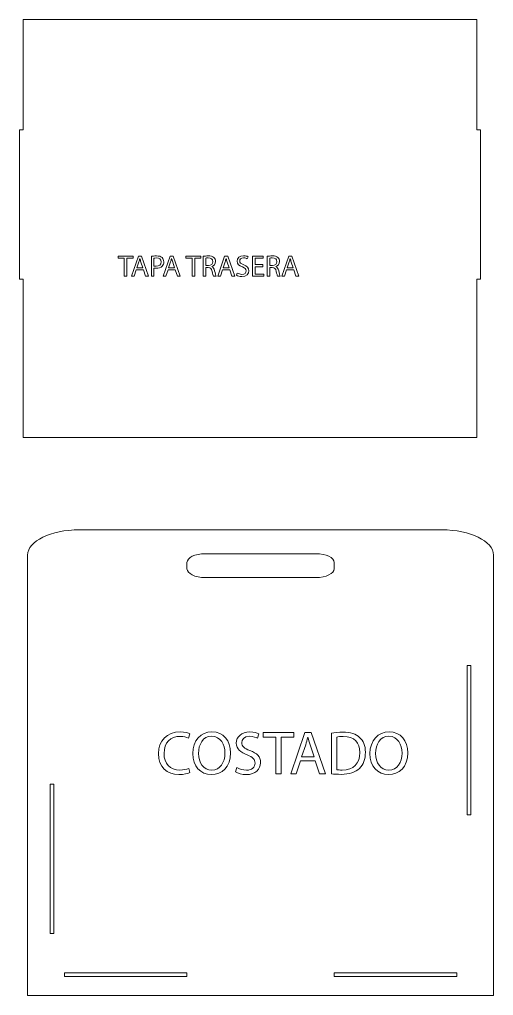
# Model space of a CAD drawing. Header units: millimetres. Extents: x -1475 to -493, y -638 to 1108.
# Drawn here: x -1425 to -1038, y 274 to 1070 of the extents above; entities that cross this region are included whole.
import ezdxf

# ---------------------------------------------------------------- set-up
doc = ezdxf.new("R2010")
doc.units = ezdxf.units.MM
doc.header["$MEASUREMENT"] = 0
doc.layers.add('Capa 1', color=7, linetype='Continuous')

msp = doc.modelspace()

# ---------------------------------------------------------------- linework, layer by layer
at = {"layer": 'Capa 1', "color": 250, "lineweight": 20}
for points, knots in [([(-1051.7628, 1069.8544), (-1051.7628, 1069.8544), (-1051.7628, 979.7595), (-1051.7628, 979.7595), (-1051.7628, 979.7595), (-1048.7583, 979.7349), (-1048.7583, 979.7349), (-1048.7583, 979.7349), (-1048.7606, 858.0196), (-1048.7606, 858.0196), (-1048.7606, 858.0196), (-1051.7628, 858.0094), (-1051.7628, 858.0094), (-1051.7628, 858.0094), (-1051.7628, 728.9544), (-1051.7628, 728.9544), (-1051.7628, 728.9544), (-1421.8755, 728.9544), (-1421.8755, 728.9544), (-1421.8755, 728.9544), (-1421.8755, 858.0093), (-1421.8755, 858.0093), (-1421.8755, 858.0093), (-1424.8787, 858.0195), (-1424.8787, 858.0195), (-1424.8787, 858.0195), (-1424.8785, 979.7587), (-1424.8785, 979.7587), (-1424.8785, 979.7587), (-1421.8755, 979.7595), (-1421.8755, 979.7595), (-1421.8755, 979.7595), (-1421.8755, 1069.8544), (-1421.8755, 1069.8544), (-1421.8755, 1069.8544), (-1051.7628, 1069.8544), (-1051.7628, 1069.8544)], [0, 0, 0, 0, 0.08333333, 0.08333333, 0.08333333, 0.16666667, 0.16666667, 0.16666667, 0.25, 0.25, 0.25, 0.33333333, 0.33333333, 0.33333333, 0.41666667, 0.41666667, 0.41666667, 0.5, 0.5, 0.5, 0.58333333, 0.58333333, 0.58333333, 0.66666667, 0.66666667, 0.66666667, 0.75, 0.75, 0.75, 0.83333333, 0.83333333, 0.83333333, 0.91666667, 0.91666667, 0.91666667, 1, 1, 1, 1]), ([(-1339.4644, 875.0866), (-1339.4644, 875.0866), (-1344.4705, 875.0866), (-1344.4705, 875.0866), (-1344.4705, 875.0866), (-1344.4705, 876.8938), (-1344.4705, 876.8938), (-1344.4705, 876.8938), (-1332.2852, 876.8938), (-1332.2852, 876.8938), (-1332.2852, 876.8938), (-1332.2852, 875.0866), (-1332.2852, 875.0866), (-1332.2852, 875.0866), (-1337.3154, 875.0866), (-1337.3154, 875.0866), (-1337.3154, 875.0866), (-1337.3154, 860.4351), (-1337.3154, 860.4351), (-1337.3154, 860.4351), (-1339.4644, 860.4351), (-1339.4644, 860.4351), (-1339.4644, 860.4351), (-1339.4644, 875.0866), (-1339.4644, 875.0866)], [0, 0, 0, 0, 0.125, 0.125, 0.125, 0.25, 0.25, 0.25, 0.375, 0.375, 0.375, 0.5, 0.5, 0.5, 0.625, 0.625, 0.625, 0.75, 0.75, 0.75, 0.875, 0.875, 0.875, 1, 1, 1, 1]), ([(-1339.4644, 875.0866), (-1339.4644, 875.0866), (-1344.4705, 875.0866), (-1344.4705, 875.0866), (-1344.4705, 875.0866), (-1344.4705, 876.8938), (-1344.4705, 876.8938), (-1344.4705, 876.8938), (-1332.2852, 876.8938), (-1332.2852, 876.8938), (-1332.2852, 876.8938), (-1332.2852, 875.0866), (-1332.2852, 875.0866), (-1332.2852, 875.0866), (-1337.3154, 875.0866), (-1337.3154, 875.0866), (-1337.3154, 875.0866), (-1337.3154, 860.4351), (-1337.3154, 860.4351), (-1337.3154, 860.4351), (-1339.4644, 860.4351), (-1339.4644, 860.4351), (-1339.4644, 860.4351), (-1339.4644, 875.0866), (-1339.4644, 875.0866)], [0, 0, 0, 0, 0.125, 0.125, 0.125, 0.25, 0.25, 0.25, 0.375, 0.375, 0.375, 0.5, 0.5, 0.5, 0.625, 0.625, 0.625, 0.75, 0.75, 0.75, 0.875, 0.875, 0.875, 1, 1, 1, 1]), ([(-1329.6241, 865.6119), (-1329.6241, 865.6119), (-1331.3334, 860.435), (-1331.3334, 860.435), (-1331.3334, 860.435), (-1333.5311, 860.435), (-1333.5311, 860.435), (-1333.5311, 860.435), (-1327.939, 876.8937), (-1327.939, 876.8937), (-1327.939, 876.8937), (-1325.3752, 876.8937), (-1325.3752, 876.8937), (-1325.3752, 876.8937), (-1319.7587, 860.435), (-1319.7587, 860.435), (-1319.7587, 860.435), (-1322.0297, 860.435), (-1322.0297, 860.435), (-1322.0297, 860.435), (-1323.7878, 865.6119), (-1323.7878, 865.6119), (-1323.7878, 865.6119), (-1329.6241, 865.6119), (-1329.6241, 865.6119)], [0, 0, 0, 0, 0.125, 0.125, 0.125, 0.25, 0.25, 0.25, 0.375, 0.375, 0.375, 0.5, 0.5, 0.5, 0.625, 0.625, 0.625, 0.75, 0.75, 0.75, 0.875, 0.875, 0.875, 1, 1, 1, 1]), ([(-1329.6241, 865.6119), (-1329.6241, 865.6119), (-1331.3334, 860.435), (-1331.3334, 860.435), (-1331.3334, 860.435), (-1333.5311, 860.435), (-1333.5311, 860.435), (-1333.5311, 860.435), (-1327.939, 876.8937), (-1327.939, 876.8937), (-1327.939, 876.8937), (-1325.3752, 876.8937), (-1325.3752, 876.8937), (-1325.3752, 876.8937), (-1319.7587, 860.435), (-1319.7587, 860.435), (-1319.7587, 860.435), (-1322.0297, 860.435), (-1322.0297, 860.435), (-1322.0297, 860.435), (-1323.7878, 865.6119), (-1323.7878, 865.6119), (-1323.7878, 865.6119), (-1329.6241, 865.6119), (-1329.6241, 865.6119)], [0, 0, 0, 0, 0.125, 0.125, 0.125, 0.25, 0.25, 0.25, 0.375, 0.375, 0.375, 0.5, 0.5, 0.5, 0.625, 0.625, 0.625, 0.75, 0.75, 0.75, 0.875, 0.875, 0.875, 1, 1, 1, 1]), ([(-1317.3419, 876.6982), (-1316.3164, 876.8691), (-1314.9732, 877.0157), (-1313.264, 877.0157), (-1311.1638, 877.0157), (-1309.6255, 876.5272), (-1308.6488, 875.6483), (-1307.7453, 874.8668), (-1307.2079, 873.6702), (-1307.2079, 872.2052), (-1307.2079, 870.7155), (-1307.6474, 869.5435), (-1308.4779, 868.6887), (-1309.6011, 867.4921), (-1311.4326, 866.8817), (-1313.5083, 866.8817), (-1314.1431, 866.8817), (-1314.7291, 866.9061), (-1315.2175, 867.0283), (-1315.2175, 867.0283), (-1315.2175, 860.435), (-1315.2175, 860.435), (-1315.2175, 860.435), (-1317.3419, 860.435), (-1317.3419, 860.435), (-1317.3419, 860.435), (-1317.3419, 876.6982), (-1317.3419, 876.6982)], [0, 0, 0, 0, 0.11111111, 0.11111111, 0.11111111, 0.22222222, 0.22222222, 0.22222222, 0.33333333, 0.33333333, 0.33333333, 0.44444444, 0.44444444, 0.44444444, 0.55555556, 0.55555556, 0.55555556, 0.66666667, 0.66666667, 0.66666667, 0.77777778, 0.77777778, 0.77777778, 0.88888889, 0.88888889, 0.88888889, 1, 1, 1, 1]), ([(-1317.3419, 876.6982), (-1316.3164, 876.8691), (-1314.9732, 877.0157), (-1313.264, 877.0157), (-1311.1638, 877.0157), (-1309.6255, 876.5272), (-1308.6488, 875.6483), (-1307.7453, 874.8668), (-1307.2079, 873.6702), (-1307.2079, 872.2052), (-1307.2079, 870.7155), (-1307.6474, 869.5435), (-1308.4779, 868.6887), (-1309.6011, 867.4921), (-1311.4326, 866.8817), (-1313.5083, 866.8817), (-1314.1431, 866.8817), (-1314.7291, 866.9061), (-1315.2175, 867.0283), (-1315.2175, 867.0283), (-1315.2175, 860.435), (-1315.2175, 860.435), (-1315.2175, 860.435), (-1317.3419, 860.435), (-1317.3419, 860.435), (-1317.3419, 860.435), (-1317.3419, 876.6982), (-1317.3419, 876.6982)], [0, 0, 0, 0, 0.11111111, 0.11111111, 0.11111111, 0.22222222, 0.22222222, 0.22222222, 0.33333333, 0.33333333, 0.33333333, 0.44444444, 0.44444444, 0.44444444, 0.55555556, 0.55555556, 0.55555556, 0.66666667, 0.66666667, 0.66666667, 0.77777778, 0.77777778, 0.77777778, 0.88888889, 0.88888889, 0.88888889, 1, 1, 1, 1]), ([(-1303.7409, 865.6119), (-1303.7409, 865.6119), (-1305.4502, 860.435), (-1305.4502, 860.435), (-1305.4502, 860.435), (-1307.6479, 860.435), (-1307.6479, 860.435), (-1307.6479, 860.435), (-1302.0559, 876.8937), (-1302.0559, 876.8937), (-1302.0559, 876.8937), (-1299.4921, 876.8937), (-1299.4921, 876.8937), (-1299.4921, 876.8937), (-1293.8755, 860.435), (-1293.8755, 860.435), (-1293.8755, 860.435), (-1296.1466, 860.435), (-1296.1466, 860.435), (-1296.1466, 860.435), (-1297.9046, 865.6119), (-1297.9046, 865.6119), (-1297.9046, 865.6119), (-1303.7409, 865.6119), (-1303.7409, 865.6119)], [0, 0, 0, 0, 0.125, 0.125, 0.125, 0.25, 0.25, 0.25, 0.375, 0.375, 0.375, 0.5, 0.5, 0.5, 0.625, 0.625, 0.625, 0.75, 0.75, 0.75, 0.875, 0.875, 0.875, 1, 1, 1, 1]), ([(-1303.7409, 865.6119), (-1303.7409, 865.6119), (-1305.4502, 860.435), (-1305.4502, 860.435), (-1305.4502, 860.435), (-1307.6479, 860.435), (-1307.6479, 860.435), (-1307.6479, 860.435), (-1302.0559, 876.8937), (-1302.0559, 876.8937), (-1302.0559, 876.8937), (-1299.4921, 876.8937), (-1299.4921, 876.8937), (-1299.4921, 876.8937), (-1293.8755, 860.435), (-1293.8755, 860.435), (-1293.8755, 860.435), (-1296.1466, 860.435), (-1296.1466, 860.435), (-1296.1466, 860.435), (-1297.9046, 865.6119), (-1297.9046, 865.6119), (-1297.9046, 865.6119), (-1303.7409, 865.6119), (-1303.7409, 865.6119)], [0, 0, 0, 0, 0.125, 0.125, 0.125, 0.25, 0.25, 0.25, 0.375, 0.375, 0.375, 0.5, 0.5, 0.5, 0.625, 0.625, 0.625, 0.75, 0.75, 0.75, 0.875, 0.875, 0.875, 1, 1, 1, 1]), ([(-1284.1574, 875.0866), (-1284.1574, 875.0866), (-1289.1636, 875.0866), (-1289.1636, 875.0866), (-1289.1636, 875.0866), (-1289.1636, 876.8938), (-1289.1636, 876.8938), (-1289.1636, 876.8938), (-1276.9783, 876.8938), (-1276.9783, 876.8938), (-1276.9783, 876.8938), (-1276.9783, 875.0866), (-1276.9783, 875.0866), (-1276.9783, 875.0866), (-1282.0086, 875.0866), (-1282.0086, 875.0866), (-1282.0086, 875.0866), (-1282.0086, 860.4351), (-1282.0086, 860.4351), (-1282.0086, 860.4351), (-1284.1574, 860.4351), (-1284.1574, 860.4351), (-1284.1574, 860.4351), (-1284.1574, 875.0866), (-1284.1574, 875.0866)], [0, 0, 0, 0, 0.125, 0.125, 0.125, 0.25, 0.25, 0.25, 0.375, 0.375, 0.375, 0.5, 0.5, 0.5, 0.625, 0.625, 0.625, 0.75, 0.75, 0.75, 0.875, 0.875, 0.875, 1, 1, 1, 1]), ([(-1284.1574, 875.0866), (-1284.1574, 875.0866), (-1289.1636, 875.0866), (-1289.1636, 875.0866), (-1289.1636, 875.0866), (-1289.1636, 876.8938), (-1289.1636, 876.8938), (-1289.1636, 876.8938), (-1276.9783, 876.8938), (-1276.9783, 876.8938), (-1276.9783, 876.8938), (-1276.9783, 875.0866), (-1276.9783, 875.0866), (-1276.9783, 875.0866), (-1282.0086, 875.0866), (-1282.0086, 875.0866), (-1282.0086, 875.0866), (-1282.0086, 860.4351), (-1282.0086, 860.4351), (-1282.0086, 860.4351), (-1284.1574, 860.4351), (-1284.1574, 860.4351), (-1284.1574, 860.4351), (-1284.1574, 875.0866), (-1284.1574, 875.0866)], [0, 0, 0, 0, 0.125, 0.125, 0.125, 0.25, 0.25, 0.25, 0.375, 0.375, 0.375, 0.5, 0.5, 0.5, 0.625, 0.625, 0.625, 0.75, 0.75, 0.75, 0.875, 0.875, 0.875, 1, 1, 1, 1]), ([(-1275.1475, 876.6739), (-1274.073, 876.8937), (-1272.5347, 877.0157), (-1271.0696, 877.0157), (-1268.7985, 877.0157), (-1267.3334, 876.6006), (-1266.3077, 875.6727), (-1265.4776, 874.9401), (-1265.0135, 873.8168), (-1265.0135, 872.5469), (-1265.0135, 870.3738), (-1266.3811, 868.9329), (-1268.1149, 868.3469), (-1268.1149, 868.3469), (-1268.1149, 868.2737), (-1268.1149, 868.2737), (-1266.8451, 867.8342), (-1266.0882, 866.6618), (-1265.6973, 864.9525), (-1265.1601, 862.6572), (-1264.7694, 861.07), (-1264.4275, 860.435), (-1264.4275, 860.435), (-1266.6254, 860.435), (-1266.6254, 860.435), (-1266.8939, 860.8988), (-1267.2602, 862.3154), (-1267.7241, 864.3665), (-1268.2125, 866.6376), (-1269.0916, 867.4921), (-1271.0208, 867.5655), (-1271.0208, 867.5655), (-1273.0232, 867.5655), (-1273.0232, 867.5655), (-1273.0232, 867.5655), (-1273.0232, 860.435), (-1273.0232, 860.435), (-1273.0232, 860.435), (-1275.1475, 860.435), (-1275.1475, 860.435), (-1275.1475, 860.435), (-1275.1475, 876.6739), (-1275.1475, 876.6739)], [0, 0, 0, 0, 0.07142857, 0.07142857, 0.07142857, 0.14285714, 0.14285714, 0.14285714, 0.21428571, 0.21428571, 0.21428571, 0.28571429, 0.28571429, 0.28571429, 0.35714286, 0.35714286, 0.35714286, 0.42857143, 0.42857143, 0.42857143, 0.5, 0.5, 0.5, 0.57142857, 0.57142857, 0.57142857, 0.64285714, 0.64285714, 0.64285714, 0.71428571, 0.71428571, 0.71428571, 0.78571429, 0.78571429, 0.78571429, 0.85714286, 0.85714286, 0.85714286, 0.92857143, 0.92857143, 0.92857143, 1, 1, 1, 1]), ([(-1275.1475, 876.6739), (-1274.073, 876.8937), (-1272.5347, 877.0157), (-1271.0696, 877.0157), (-1268.7985, 877.0157), (-1267.3334, 876.6006), (-1266.3077, 875.6727), (-1265.4776, 874.9401), (-1265.0135, 873.8168), (-1265.0135, 872.5469), (-1265.0135, 870.3738), (-1266.3811, 868.9329), (-1268.1149, 868.3469), (-1268.1149, 868.3469), (-1268.1149, 868.2737), (-1268.1149, 868.2737), (-1266.8451, 867.8342), (-1266.0882, 866.6618), (-1265.6973, 864.9525), (-1265.1601, 862.6572), (-1264.7694, 861.07), (-1264.4275, 860.435), (-1264.4275, 860.435), (-1266.6254, 860.435), (-1266.6254, 860.435), (-1266.8939, 860.8988), (-1267.2602, 862.3154), (-1267.7241, 864.3665), (-1268.2125, 866.6376), (-1269.0916, 867.4921), (-1271.0208, 867.5655), (-1271.0208, 867.5655), (-1273.0232, 867.5655), (-1273.0232, 867.5655), (-1273.0232, 867.5655), (-1273.0232, 860.435), (-1273.0232, 860.435), (-1273.0232, 860.435), (-1275.1475, 860.435), (-1275.1475, 860.435), (-1275.1475, 860.435), (-1275.1475, 876.6739), (-1275.1475, 876.6739)], [0, 0, 0, 0, 0.07142857, 0.07142857, 0.07142857, 0.14285714, 0.14285714, 0.14285714, 0.21428571, 0.21428571, 0.21428571, 0.28571429, 0.28571429, 0.28571429, 0.35714286, 0.35714286, 0.35714286, 0.42857143, 0.42857143, 0.42857143, 0.5, 0.5, 0.5, 0.57142857, 0.57142857, 0.57142857, 0.64285714, 0.64285714, 0.64285714, 0.71428571, 0.71428571, 0.71428571, 0.78571429, 0.78571429, 0.78571429, 0.85714286, 0.85714286, 0.85714286, 0.92857143, 0.92857143, 0.92857143, 1, 1, 1, 1]), ([(-1259.2272, 865.6119), (-1259.2272, 865.6119), (-1260.9365, 860.435), (-1260.9365, 860.435), (-1260.9365, 860.435), (-1263.1342, 860.435), (-1263.1342, 860.435), (-1263.1342, 860.435), (-1257.5422, 876.8937), (-1257.5422, 876.8937), (-1257.5422, 876.8937), (-1254.9784, 876.8937), (-1254.9784, 876.8937), (-1254.9784, 876.8937), (-1249.3618, 860.435), (-1249.3618, 860.435), (-1249.3618, 860.435), (-1251.6329, 860.435), (-1251.6329, 860.435), (-1251.6329, 860.435), (-1253.3909, 865.6119), (-1253.3909, 865.6119), (-1253.3909, 865.6119), (-1259.2272, 865.6119), (-1259.2272, 865.6119)], [0, 0, 0, 0, 0.125, 0.125, 0.125, 0.25, 0.25, 0.25, 0.375, 0.375, 0.375, 0.5, 0.5, 0.5, 0.625, 0.625, 0.625, 0.75, 0.75, 0.75, 0.875, 0.875, 0.875, 1, 1, 1, 1]), ([(-1259.2272, 865.6119), (-1259.2272, 865.6119), (-1260.9365, 860.435), (-1260.9365, 860.435), (-1260.9365, 860.435), (-1263.1342, 860.435), (-1263.1342, 860.435), (-1263.1342, 860.435), (-1257.5422, 876.8937), (-1257.5422, 876.8937), (-1257.5422, 876.8937), (-1254.9784, 876.8937), (-1254.9784, 876.8937), (-1254.9784, 876.8937), (-1249.3618, 860.435), (-1249.3618, 860.435), (-1249.3618, 860.435), (-1251.6329, 860.435), (-1251.6329, 860.435), (-1251.6329, 860.435), (-1253.3909, 865.6119), (-1253.3909, 865.6119), (-1253.3909, 865.6119), (-1259.2272, 865.6119), (-1259.2272, 865.6119)], [0, 0, 0, 0, 0.125, 0.125, 0.125, 0.25, 0.25, 0.25, 0.375, 0.375, 0.375, 0.5, 0.5, 0.5, 0.625, 0.625, 0.625, 0.75, 0.75, 0.75, 0.875, 0.875, 0.875, 1, 1, 1, 1]), ([(-1247.2381, 863.0235), (-1246.2858, 862.4375), (-1244.8939, 861.949), (-1243.4288, 861.949), (-1241.2555, 861.949), (-1239.9857, 863.0968), (-1239.9857, 864.7573), (-1239.9857, 866.2956), (-1240.8646, 867.1747), (-1243.0869, 868.0294), (-1245.773, 868.9818), (-1247.4335, 870.3737), (-1247.4335, 872.6935), (-1247.4335, 875.2575), (-1245.309, 877.1623), (-1242.11, 877.1623), (-1240.4251, 877.1623), (-1239.2041, 876.7715), (-1238.4717, 876.3564), (-1238.4717, 876.3564), (-1239.0577, 874.6227), (-1239.0577, 874.6227), (-1239.595, 874.9157), (-1240.6937, 875.4041), (-1242.1833, 875.4041), (-1244.4298, 875.4041), (-1245.2846, 874.0609), (-1245.2846, 872.9377), (-1245.2846, 871.3994), (-1244.2835, 870.6424), (-1242.0124, 869.7631), (-1239.2287, 868.6888), (-1237.8123, 867.3457), (-1237.8123, 864.9282), (-1237.8123, 862.3887), (-1239.6925, 860.1909), (-1243.5753, 860.1909), (-1245.1626, 860.1909), (-1246.8962, 860.6548), (-1247.7754, 861.2408), (-1247.7754, 861.2408), (-1247.2381, 863.0235), (-1247.2381, 863.0235)], [0, 0, 0, 0, 0.07142857, 0.07142857, 0.07142857, 0.14285714, 0.14285714, 0.14285714, 0.21428571, 0.21428571, 0.21428571, 0.28571429, 0.28571429, 0.28571429, 0.35714286, 0.35714286, 0.35714286, 0.42857143, 0.42857143, 0.42857143, 0.5, 0.5, 0.5, 0.57142857, 0.57142857, 0.57142857, 0.64285714, 0.64285714, 0.64285714, 0.71428571, 0.71428571, 0.71428571, 0.78571429, 0.78571429, 0.78571429, 0.85714286, 0.85714286, 0.85714286, 0.92857143, 0.92857143, 0.92857143, 1, 1, 1, 1]), ([(-1247.2381, 863.0235), (-1246.2858, 862.4375), (-1244.8939, 861.949), (-1243.4288, 861.949), (-1241.2555, 861.949), (-1239.9857, 863.0968), (-1239.9857, 864.7573), (-1239.9857, 866.2956), (-1240.8646, 867.1747), (-1243.0869, 868.0294), (-1245.773, 868.9818), (-1247.4335, 870.3737), (-1247.4335, 872.6935), (-1247.4335, 875.2575), (-1245.309, 877.1623), (-1242.11, 877.1623), (-1240.4251, 877.1623), (-1239.2041, 876.7715), (-1238.4717, 876.3564), (-1238.4717, 876.3564), (-1239.0577, 874.6227), (-1239.0577, 874.6227), (-1239.595, 874.9157), (-1240.6937, 875.4041), (-1242.1833, 875.4041), (-1244.4298, 875.4041), (-1245.2846, 874.0609), (-1245.2846, 872.9377), (-1245.2846, 871.3994), (-1244.2835, 870.6424), (-1242.0124, 869.7631), (-1239.2287, 868.6888), (-1237.8123, 867.3457), (-1237.8123, 864.9282), (-1237.8123, 862.3887), (-1239.6925, 860.1909), (-1243.5753, 860.1909), (-1245.1626, 860.1909), (-1246.8962, 860.6548), (-1247.7754, 861.2408), (-1247.7754, 861.2408), (-1247.2381, 863.0235), (-1247.2381, 863.0235)], [0, 0, 0, 0, 0.07142857, 0.07142857, 0.07142857, 0.14285714, 0.14285714, 0.14285714, 0.21428571, 0.21428571, 0.21428571, 0.28571429, 0.28571429, 0.28571429, 0.35714286, 0.35714286, 0.35714286, 0.42857143, 0.42857143, 0.42857143, 0.5, 0.5, 0.5, 0.57142857, 0.57142857, 0.57142857, 0.64285714, 0.64285714, 0.64285714, 0.71428571, 0.71428571, 0.71428571, 0.78571429, 0.78571429, 0.78571429, 0.85714286, 0.85714286, 0.85714286, 0.92857143, 0.92857143, 0.92857143, 1, 1, 1, 1]), ([(-1226.3847, 868.1516), (-1226.3847, 868.1516), (-1232.7825, 868.1516), (-1232.7825, 868.1516), (-1232.7825, 868.1516), (-1232.7825, 862.2177), (-1232.7825, 862.2177), (-1232.7825, 862.2177), (-1225.652, 862.2177), (-1225.652, 862.2177), (-1225.652, 862.2177), (-1225.652, 860.435), (-1225.652, 860.435), (-1225.652, 860.435), (-1234.9068, 860.435), (-1234.9068, 860.435), (-1234.9068, 860.435), (-1234.9068, 876.8938), (-1234.9068, 876.8938), (-1234.9068, 876.8938), (-1226.0183, 876.8938), (-1226.0183, 876.8938), (-1226.0183, 876.8938), (-1226.0183, 875.1111), (-1226.0183, 875.1111), (-1226.0183, 875.1111), (-1232.7825, 875.1111), (-1232.7825, 875.1111), (-1232.7825, 875.1111), (-1232.7825, 869.9096), (-1232.7825, 869.9096), (-1232.7825, 869.9096), (-1226.3847, 869.9096), (-1226.3847, 869.9096), (-1226.3847, 869.9096), (-1226.3847, 868.1516), (-1226.3847, 868.1516)], [0, 0, 0, 0, 0.08333333, 0.08333333, 0.08333333, 0.16666667, 0.16666667, 0.16666667, 0.25, 0.25, 0.25, 0.33333333, 0.33333333, 0.33333333, 0.41666667, 0.41666667, 0.41666667, 0.5, 0.5, 0.5, 0.58333333, 0.58333333, 0.58333333, 0.66666667, 0.66666667, 0.66666667, 0.75, 0.75, 0.75, 0.83333333, 0.83333333, 0.83333333, 0.91666667, 0.91666667, 0.91666667, 1, 1, 1, 1]), ([(-1226.3847, 868.1516), (-1226.3847, 868.1516), (-1232.7825, 868.1516), (-1232.7825, 868.1516), (-1232.7825, 868.1516), (-1232.7825, 862.2177), (-1232.7825, 862.2177), (-1232.7825, 862.2177), (-1225.652, 862.2177), (-1225.652, 862.2177), (-1225.652, 862.2177), (-1225.652, 860.435), (-1225.652, 860.435), (-1225.652, 860.435), (-1234.9068, 860.435), (-1234.9068, 860.435), (-1234.9068, 860.435), (-1234.9068, 876.8938), (-1234.9068, 876.8938), (-1234.9068, 876.8938), (-1226.0183, 876.8938), (-1226.0183, 876.8938), (-1226.0183, 876.8938), (-1226.0183, 875.1111), (-1226.0183, 875.1111), (-1226.0183, 875.1111), (-1232.7825, 875.1111), (-1232.7825, 875.1111), (-1232.7825, 875.1111), (-1232.7825, 869.9096), (-1232.7825, 869.9096), (-1232.7825, 869.9096), (-1226.3847, 869.9096), (-1226.3847, 869.9096), (-1226.3847, 869.9096), (-1226.3847, 868.1516), (-1226.3847, 868.1516)], [0, 0, 0, 0, 0.08333333, 0.08333333, 0.08333333, 0.16666667, 0.16666667, 0.16666667, 0.25, 0.25, 0.25, 0.33333333, 0.33333333, 0.33333333, 0.41666667, 0.41666667, 0.41666667, 0.5, 0.5, 0.5, 0.58333333, 0.58333333, 0.58333333, 0.66666667, 0.66666667, 0.66666667, 0.75, 0.75, 0.75, 0.83333333, 0.83333333, 0.83333333, 0.91666667, 0.91666667, 0.91666667, 1, 1, 1, 1]), ([(-1222.8934, 876.6739), (-1221.819, 876.8937), (-1220.2807, 877.0157), (-1218.8155, 877.0157), (-1216.5445, 877.0157), (-1215.0793, 876.6006), (-1214.0537, 875.6727), (-1213.2235, 874.9401), (-1212.7595, 873.8168), (-1212.7595, 872.5469), (-1212.7595, 870.3738), (-1214.127, 868.9329), (-1215.8609, 868.3469), (-1215.8609, 868.3469), (-1215.8609, 868.2737), (-1215.8609, 868.2737), (-1214.5909, 867.8342), (-1213.8341, 866.6618), (-1213.4432, 864.9525), (-1212.906, 862.6572), (-1212.5154, 861.07), (-1212.1735, 860.435), (-1212.1735, 860.435), (-1214.3713, 860.435), (-1214.3713, 860.435), (-1214.6398, 860.8988), (-1215.0062, 862.3154), (-1215.47, 864.3665), (-1215.9584, 866.6376), (-1216.8376, 867.4921), (-1218.7667, 867.5655), (-1218.7667, 867.5655), (-1220.7691, 867.5655), (-1220.7691, 867.5655), (-1220.7691, 867.5655), (-1220.7691, 860.435), (-1220.7691, 860.435), (-1220.7691, 860.435), (-1222.8934, 860.435), (-1222.8934, 860.435), (-1222.8934, 860.435), (-1222.8934, 876.6739), (-1222.8934, 876.6739)], [0, 0, 0, 0, 0.07142857, 0.07142857, 0.07142857, 0.14285714, 0.14285714, 0.14285714, 0.21428571, 0.21428571, 0.21428571, 0.28571429, 0.28571429, 0.28571429, 0.35714286, 0.35714286, 0.35714286, 0.42857143, 0.42857143, 0.42857143, 0.5, 0.5, 0.5, 0.57142857, 0.57142857, 0.57142857, 0.64285714, 0.64285714, 0.64285714, 0.71428571, 0.71428571, 0.71428571, 0.78571429, 0.78571429, 0.78571429, 0.85714286, 0.85714286, 0.85714286, 0.92857143, 0.92857143, 0.92857143, 1, 1, 1, 1]), ([(-1222.8934, 876.6739), (-1221.819, 876.8937), (-1220.2807, 877.0157), (-1218.8155, 877.0157), (-1216.5445, 877.0157), (-1215.0793, 876.6006), (-1214.0537, 875.6727), (-1213.2235, 874.9401), (-1212.7595, 873.8168), (-1212.7595, 872.5469), (-1212.7595, 870.3738), (-1214.127, 868.9329), (-1215.8609, 868.3469), (-1215.8609, 868.3469), (-1215.8609, 868.2737), (-1215.8609, 868.2737), (-1214.5909, 867.8342), (-1213.8341, 866.6618), (-1213.4432, 864.9525), (-1212.906, 862.6572), (-1212.5154, 861.07), (-1212.1735, 860.435), (-1212.1735, 860.435), (-1214.3713, 860.435), (-1214.3713, 860.435), (-1214.6398, 860.8988), (-1215.0062, 862.3154), (-1215.47, 864.3665), (-1215.9584, 866.6376), (-1216.8376, 867.4921), (-1218.7667, 867.5655), (-1218.7667, 867.5655), (-1220.7691, 867.5655), (-1220.7691, 867.5655), (-1220.7691, 867.5655), (-1220.7691, 860.435), (-1220.7691, 860.435), (-1220.7691, 860.435), (-1222.8934, 860.435), (-1222.8934, 860.435), (-1222.8934, 860.435), (-1222.8934, 876.6739), (-1222.8934, 876.6739)], [0, 0, 0, 0, 0.07142857, 0.07142857, 0.07142857, 0.14285714, 0.14285714, 0.14285714, 0.21428571, 0.21428571, 0.21428571, 0.28571429, 0.28571429, 0.28571429, 0.35714286, 0.35714286, 0.35714286, 0.42857143, 0.42857143, 0.42857143, 0.5, 0.5, 0.5, 0.57142857, 0.57142857, 0.57142857, 0.64285714, 0.64285714, 0.64285714, 0.71428571, 0.71428571, 0.71428571, 0.78571429, 0.78571429, 0.78571429, 0.85714286, 0.85714286, 0.85714286, 0.92857143, 0.92857143, 0.92857143, 1, 1, 1, 1]), ([(-1206.9733, 865.6119), (-1206.9733, 865.6119), (-1208.6826, 860.435), (-1208.6826, 860.435), (-1208.6826, 860.435), (-1210.8803, 860.435), (-1210.8803, 860.435), (-1210.8803, 860.435), (-1205.2883, 876.8937), (-1205.2883, 876.8937), (-1205.2883, 876.8937), (-1202.7245, 876.8937), (-1202.7245, 876.8937), (-1202.7245, 876.8937), (-1197.1079, 860.435), (-1197.1079, 860.435), (-1197.1079, 860.435), (-1199.379, 860.435), (-1199.379, 860.435), (-1199.379, 860.435), (-1201.137, 865.6119), (-1201.137, 865.6119), (-1201.137, 865.6119), (-1206.9733, 865.6119), (-1206.9733, 865.6119)], [0, 0, 0, 0, 0.125, 0.125, 0.125, 0.25, 0.25, 0.25, 0.375, 0.375, 0.375, 0.5, 0.5, 0.5, 0.625, 0.625, 0.625, 0.75, 0.75, 0.75, 0.875, 0.875, 0.875, 1, 1, 1, 1]), ([(-1206.9733, 865.6119), (-1206.9733, 865.6119), (-1208.6826, 860.435), (-1208.6826, 860.435), (-1208.6826, 860.435), (-1210.8803, 860.435), (-1210.8803, 860.435), (-1210.8803, 860.435), (-1205.2883, 876.8937), (-1205.2883, 876.8937), (-1205.2883, 876.8937), (-1202.7245, 876.8937), (-1202.7245, 876.8937), (-1202.7245, 876.8937), (-1197.1079, 860.435), (-1197.1079, 860.435), (-1197.1079, 860.435), (-1199.379, 860.435), (-1199.379, 860.435), (-1199.379, 860.435), (-1201.137, 865.6119), (-1201.137, 865.6119), (-1201.137, 865.6119), (-1206.9733, 865.6119), (-1206.9733, 865.6119)], [0, 0, 0, 0, 0.125, 0.125, 0.125, 0.25, 0.25, 0.25, 0.375, 0.375, 0.375, 0.5, 0.5, 0.5, 0.625, 0.625, 0.625, 0.75, 0.75, 0.75, 0.875, 0.875, 0.875, 1, 1, 1, 1]), ([(-1324.2274, 867.2724), (-1324.2274, 867.2724), (-1325.8391, 872.0097), (-1325.8391, 872.0097), (-1326.2054, 873.0841), (-1326.4497, 874.061), (-1326.6937, 875.0133), (-1326.6937, 875.0133), (-1326.7426, 875.0133), (-1326.7426, 875.0133), (-1326.987, 874.0366), (-1327.2554, 873.0354), (-1327.573, 872.0343), (-1327.573, 872.0343), (-1329.1846, 867.2724), (-1329.1846, 867.2724), (-1329.1846, 867.2724), (-1324.2274, 867.2724), (-1324.2274, 867.2724)], [0, 0, 0, 0, 0.16666667, 0.16666667, 0.16666667, 0.33333333, 0.33333333, 0.33333333, 0.5, 0.5, 0.5, 0.66666667, 0.66666667, 0.66666667, 0.83333333, 0.83333333, 0.83333333, 1, 1, 1, 1]), ([(-1324.2274, 867.2724), (-1324.2274, 867.2724), (-1325.8391, 872.0097), (-1325.8391, 872.0097), (-1326.2054, 873.0841), (-1326.4497, 874.061), (-1326.6937, 875.0133), (-1326.6937, 875.0133), (-1326.7426, 875.0133), (-1326.7426, 875.0133), (-1326.987, 874.0366), (-1327.2554, 873.0354), (-1327.573, 872.0343), (-1327.573, 872.0343), (-1329.1846, 867.2724), (-1329.1846, 867.2724), (-1329.1846, 867.2724), (-1324.2274, 867.2724), (-1324.2274, 867.2724)], [0, 0, 0, 0, 0.16666667, 0.16666667, 0.16666667, 0.33333333, 0.33333333, 0.33333333, 0.5, 0.5, 0.5, 0.66666667, 0.66666667, 0.66666667, 0.83333333, 0.83333333, 0.83333333, 1, 1, 1, 1]), ([(-1315.2175, 868.7619), (-1314.7535, 868.6399), (-1314.1675, 868.5911), (-1313.4593, 868.5911), (-1310.8953, 868.5911), (-1309.3324, 869.8365), (-1309.3324, 872.1074), (-1309.3324, 874.2807), (-1310.8709, 875.3308), (-1313.2152, 875.3308), (-1314.1431, 875.3308), (-1314.8513, 875.2576), (-1315.2175, 875.1598), (-1315.2175, 875.1598), (-1315.2175, 868.7619), (-1315.2175, 868.7619)], [0, 0, 0, 0, 0.2, 0.2, 0.2, 0.4, 0.4, 0.4, 0.6, 0.6, 0.6, 0.8, 0.8, 0.8, 1, 1, 1, 1]), ([(-1315.2175, 868.7619), (-1314.7535, 868.6399), (-1314.1675, 868.5911), (-1313.4593, 868.5911), (-1310.8953, 868.5911), (-1309.3324, 869.8365), (-1309.3324, 872.1074), (-1309.3324, 874.2807), (-1310.8709, 875.3308), (-1313.2152, 875.3308), (-1314.1431, 875.3308), (-1314.8513, 875.2576), (-1315.2175, 875.1598), (-1315.2175, 875.1598), (-1315.2175, 868.7619), (-1315.2175, 868.7619)], [0, 0, 0, 0, 0.2, 0.2, 0.2, 0.4, 0.4, 0.4, 0.6, 0.6, 0.6, 0.8, 0.8, 0.8, 1, 1, 1, 1]), ([(-1298.3443, 867.2724), (-1298.3443, 867.2724), (-1299.956, 872.0097), (-1299.956, 872.0097), (-1300.3222, 873.0841), (-1300.5666, 874.061), (-1300.8105, 875.0133), (-1300.8105, 875.0133), (-1300.8594, 875.0133), (-1300.8594, 875.0133), (-1301.1038, 874.0366), (-1301.3723, 873.0354), (-1301.6898, 872.0343), (-1301.6898, 872.0343), (-1303.3015, 867.2724), (-1303.3015, 867.2724), (-1303.3015, 867.2724), (-1298.3443, 867.2724), (-1298.3443, 867.2724)], [0, 0, 0, 0, 0.16666667, 0.16666667, 0.16666667, 0.33333333, 0.33333333, 0.33333333, 0.5, 0.5, 0.5, 0.66666667, 0.66666667, 0.66666667, 0.83333333, 0.83333333, 0.83333333, 1, 1, 1, 1]), ([(-1298.3443, 867.2724), (-1298.3443, 867.2724), (-1299.956, 872.0097), (-1299.956, 872.0097), (-1300.3222, 873.0841), (-1300.5666, 874.061), (-1300.8105, 875.0133), (-1300.8105, 875.0133), (-1300.8594, 875.0133), (-1300.8594, 875.0133), (-1301.1038, 874.0366), (-1301.3723, 873.0354), (-1301.6898, 872.0343), (-1301.6898, 872.0343), (-1303.3015, 867.2724), (-1303.3015, 867.2724), (-1303.3015, 867.2724), (-1298.3443, 867.2724), (-1298.3443, 867.2724)], [0, 0, 0, 0, 0.16666667, 0.16666667, 0.16666667, 0.33333333, 0.33333333, 0.33333333, 0.5, 0.5, 0.5, 0.66666667, 0.66666667, 0.66666667, 0.83333333, 0.83333333, 0.83333333, 1, 1, 1, 1]), ([(-1273.0232, 869.1771), (-1273.0232, 869.1771), (-1270.8499, 869.1771), (-1270.8499, 869.1771), (-1268.5788, 869.1771), (-1267.1381, 870.4225), (-1267.1381, 872.3028), (-1267.1381, 874.4273), (-1268.6765, 875.3552), (-1270.923, 875.3798), (-1271.9487, 875.3798), (-1272.6813, 875.2818), (-1273.0232, 875.1842), (-1273.0232, 875.1842), (-1273.0232, 869.1771), (-1273.0232, 869.1771)], [0, 0, 0, 0, 0.2, 0.2, 0.2, 0.4, 0.4, 0.4, 0.6, 0.6, 0.6, 0.8, 0.8, 0.8, 1, 1, 1, 1]), ([(-1273.0232, 869.1771), (-1273.0232, 869.1771), (-1270.8499, 869.1771), (-1270.8499, 869.1771), (-1268.5788, 869.1771), (-1267.1381, 870.4225), (-1267.1381, 872.3028), (-1267.1381, 874.4273), (-1268.6765, 875.3552), (-1270.923, 875.3798), (-1271.9487, 875.3798), (-1272.6813, 875.2818), (-1273.0232, 875.1842), (-1273.0232, 875.1842), (-1273.0232, 869.1771), (-1273.0232, 869.1771)], [0, 0, 0, 0, 0.2, 0.2, 0.2, 0.4, 0.4, 0.4, 0.6, 0.6, 0.6, 0.8, 0.8, 0.8, 1, 1, 1, 1]), ([(-1253.8306, 867.2724), (-1253.8306, 867.2724), (-1255.4423, 872.0097), (-1255.4423, 872.0097), (-1255.8085, 873.0841), (-1256.0528, 874.061), (-1256.2968, 875.0133), (-1256.2968, 875.0133), (-1256.3457, 875.0133), (-1256.3457, 875.0133), (-1256.5901, 874.0366), (-1256.8586, 873.0354), (-1257.1761, 872.0343), (-1257.1761, 872.0343), (-1258.7878, 867.2724), (-1258.7878, 867.2724), (-1258.7878, 867.2724), (-1253.8306, 867.2724), (-1253.8306, 867.2724)], [0, 0, 0, 0, 0.16666667, 0.16666667, 0.16666667, 0.33333333, 0.33333333, 0.33333333, 0.5, 0.5, 0.5, 0.66666667, 0.66666667, 0.66666667, 0.83333333, 0.83333333, 0.83333333, 1, 1, 1, 1]), ([(-1253.8306, 867.2724), (-1253.8306, 867.2724), (-1255.4423, 872.0097), (-1255.4423, 872.0097), (-1255.8085, 873.0841), (-1256.0528, 874.061), (-1256.2968, 875.0133), (-1256.2968, 875.0133), (-1256.3457, 875.0133), (-1256.3457, 875.0133), (-1256.5901, 874.0366), (-1256.8586, 873.0354), (-1257.1761, 872.0343), (-1257.1761, 872.0343), (-1258.7878, 867.2724), (-1258.7878, 867.2724), (-1258.7878, 867.2724), (-1253.8306, 867.2724), (-1253.8306, 867.2724)], [0, 0, 0, 0, 0.16666667, 0.16666667, 0.16666667, 0.33333333, 0.33333333, 0.33333333, 0.5, 0.5, 0.5, 0.66666667, 0.66666667, 0.66666667, 0.83333333, 0.83333333, 0.83333333, 1, 1, 1, 1]), ([(-1220.7691, 869.1771), (-1220.7691, 869.1771), (-1218.5958, 869.1771), (-1218.5958, 869.1771), (-1216.3247, 869.1771), (-1214.884, 870.4225), (-1214.884, 872.3028), (-1214.884, 874.4273), (-1216.4225, 875.3552), (-1218.669, 875.3798), (-1219.6947, 875.3798), (-1220.4272, 875.2818), (-1220.7691, 875.1842), (-1220.7691, 875.1842), (-1220.7691, 869.1771), (-1220.7691, 869.1771)], [0, 0, 0, 0, 0.2, 0.2, 0.2, 0.4, 0.4, 0.4, 0.6, 0.6, 0.6, 0.8, 0.8, 0.8, 1, 1, 1, 1]), ([(-1220.7691, 869.1771), (-1220.7691, 869.1771), (-1218.5958, 869.1771), (-1218.5958, 869.1771), (-1216.3247, 869.1771), (-1214.884, 870.4225), (-1214.884, 872.3028), (-1214.884, 874.4273), (-1216.4225, 875.3552), (-1218.669, 875.3798), (-1219.6947, 875.3798), (-1220.4272, 875.2818), (-1220.7691, 875.1842), (-1220.7691, 875.1842), (-1220.7691, 869.1771), (-1220.7691, 869.1771)], [0, 0, 0, 0, 0.2, 0.2, 0.2, 0.4, 0.4, 0.4, 0.6, 0.6, 0.6, 0.8, 0.8, 0.8, 1, 1, 1, 1]), ([(-1201.5767, 867.2724), (-1201.5767, 867.2724), (-1203.1884, 872.0097), (-1203.1884, 872.0097), (-1203.5547, 873.0841), (-1203.7989, 874.061), (-1204.0429, 875.0133), (-1204.0429, 875.0133), (-1204.0919, 875.0133), (-1204.0919, 875.0133), (-1204.3362, 874.0366), (-1204.6047, 873.0354), (-1204.9222, 872.0343), (-1204.9222, 872.0343), (-1206.5339, 867.2724), (-1206.5339, 867.2724), (-1206.5339, 867.2724), (-1201.5767, 867.2724), (-1201.5767, 867.2724)], [0, 0, 0, 0, 0.16666667, 0.16666667, 0.16666667, 0.33333333, 0.33333333, 0.33333333, 0.5, 0.5, 0.5, 0.66666667, 0.66666667, 0.66666667, 0.83333333, 0.83333333, 0.83333333, 1, 1, 1, 1]), ([(-1201.5767, 867.2724), (-1201.5767, 867.2724), (-1203.1884, 872.0097), (-1203.1884, 872.0097), (-1203.5547, 873.0841), (-1203.7989, 874.061), (-1204.0429, 875.0133), (-1204.0429, 875.0133), (-1204.0919, 875.0133), (-1204.0919, 875.0133), (-1204.3362, 874.0366), (-1204.6047, 873.0354), (-1204.9222, 872.0343), (-1204.9222, 872.0343), (-1206.5339, 867.2724), (-1206.5339, 867.2724), (-1206.5339, 867.2724), (-1201.5767, 867.2724), (-1201.5767, 867.2724)], [0, 0, 0, 0, 0.16666667, 0.16666667, 0.16666667, 0.33333333, 0.33333333, 0.33333333, 0.5, 0.5, 0.5, 0.66666667, 0.66666667, 0.66666667, 0.83333333, 0.83333333, 0.83333333, 1, 1, 1, 1]), ([(-1376.054, 653.5076), (-1376.054, 653.5076), (-1080.4816, 653.5076), (-1080.4816, 653.5076), (-1057.1674, 653.5076), (-1038.2678, 644.3053), (-1038.2678, 632.9537), (-1038.2678, 632.9537), (-1038.2678, 298.9174), (-1038.2678, 298.9174), (-1038.2678, 298.9174), (-1038.2678, 294.2795), (-1038.2678, 294.2795), (-1038.2678, 294.2795), (-1038.2678, 273.6476), (-1038.2678, 273.6476), (-1038.2678, 273.6476), (-1418.2678, 273.6476), (-1418.2678, 273.6476), (-1418.2678, 273.6476), (-1418.2678, 294.2795), (-1418.2678, 294.2795), (-1418.2678, 294.2795), (-1418.2678, 298.9174), (-1418.2678, 298.9174), (-1418.2678, 298.9174), (-1418.2678, 632.9537), (-1418.2678, 632.9537), (-1418.2678, 644.3053), (-1399.3682, 653.5076), (-1376.054, 653.5076)], [0, 0, 0, 0, 0.1, 0.1, 0.1, 0.2, 0.2, 0.2, 0.3, 0.3, 0.3, 0.4, 0.4, 0.4, 0.5, 0.5, 0.5, 0.6, 0.6, 0.6, 0.7, 0.7, 0.7, 0.8, 0.8, 0.8, 0.9, 0.9, 0.9, 1, 1, 1, 1]), ([(-1288.2677, 621.8002), (-1288.2677, 617.8226), (-1281.6468, 614.5982), (-1273.4792, 614.5982), (-1273.4792, 614.5982), (-1183.056, 614.5982), (-1183.056, 614.5982), (-1174.8884, 614.5982), (-1168.2675, 617.8226), (-1168.2675, 621.8002), (-1168.2675, 621.8002), (-1168.2675, 626.8763), (-1168.2675, 626.8763), (-1168.2675, 630.8538), (-1174.8884, 634.0783), (-1183.056, 634.0783), (-1183.056, 634.0783), (-1273.4792, 634.0783), (-1273.4792, 634.0783), (-1281.6468, 634.0783), (-1288.2677, 630.8538), (-1288.2677, 626.8763), (-1288.2677, 626.8763), (-1288.2677, 621.8002), (-1288.2677, 621.8002)], [0, 0, 0, 0, 0.125, 0.125, 0.125, 0.25, 0.25, 0.25, 0.375, 0.375, 0.375, 0.5, 0.5, 0.5, 0.625, 0.625, 0.625, 0.75, 0.75, 0.75, 0.875, 0.875, 0.875, 1, 1, 1, 1]), ([(-1059.7674, 421.0157), (-1059.7674, 421.0157), (-1056.7674, 421.0157), (-1056.7674, 421.0157), (-1056.7674, 421.0157), (-1056.7674, 542.7658), (-1056.7674, 542.7658), (-1056.7674, 542.7658), (-1059.7674, 542.7658), (-1059.7674, 542.7658), (-1059.7674, 542.7658), (-1059.7674, 421.0157), (-1059.7674, 421.0157)], [0, 0, 0, 0, 0.25, 0.25, 0.25, 0.5, 0.5, 0.5, 0.75, 0.75, 0.75, 1, 1, 1, 1]), ([(-1285.9776, 455.4544), (-1287.582, 454.6522), (-1290.7912, 453.85), (-1294.9028, 453.85), (-1304.4299, 453.85), (-1311.6002, 459.867), (-1311.6002, 470.9484), (-1311.6002, 481.5282), (-1304.4299, 488.6988), (-1293.9503, 488.6988), (-1289.7382, 488.6988), (-1287.0807, 487.7964), (-1285.9271, 487.1946), (-1285.9271, 487.1946), (-1286.9805, 483.6343), (-1286.9805, 483.6343), (-1288.635, 484.4365), (-1290.9919, 485.0384), (-1293.7997, 485.0384), (-1301.7224, 485.0384), (-1306.9872, 479.9739), (-1306.9872, 471.0991), (-1306.9872, 462.8254), (-1302.2237, 457.5101), (-1294.0001, 457.5101), (-1291.3426, 457.5101), (-1288.635, 458.0618), (-1286.8803, 458.9145), (-1286.8803, 458.9145), (-1285.9776, 455.4544), (-1285.9776, 455.4544)], [0, 0, 0, 0, 0.1, 0.1, 0.1, 0.2, 0.2, 0.2, 0.3, 0.3, 0.3, 0.4, 0.4, 0.4, 0.5, 0.5, 0.5, 0.6, 0.6, 0.6, 0.7, 0.7, 0.7, 0.8, 0.8, 0.8, 0.9, 0.9, 0.9, 1, 1, 1, 1]), ([(-1252.6848, 471.6), (-1252.6848, 459.9672), (-1259.7552, 453.7996), (-1268.3796, 453.7996), (-1277.3048, 453.7996), (-1283.5726, 460.7193), (-1283.5726, 470.9485), (-1283.5726, 481.6789), (-1276.9037, 488.6988), (-1267.8779, 488.6988), (-1258.6521, 488.6988), (-1252.6848, 481.6288), (-1252.6848, 471.6)], [0, 0, 0, 0, 0.25, 0.25, 0.25, 0.5, 0.5, 0.5, 0.75, 0.75, 0.75, 1, 1, 1, 1]), ([(-1247.6226, 459.6664), (-1245.6672, 458.4631), (-1242.809, 457.4601), (-1239.8005, 457.4601), (-1235.3379, 457.4601), (-1232.7305, 459.817), (-1232.7305, 463.2266), (-1232.7305, 466.3854), (-1234.5353, 468.1906), (-1239.0985, 469.9456), (-1244.6141, 471.9011), (-1248.0237, 474.7593), (-1248.0237, 479.5228), (-1248.0237, 484.7877), (-1243.6613, 488.6989), (-1237.0926, 488.6989), (-1233.6329, 488.6989), (-1231.1257, 487.8964), (-1229.6218, 487.0441), (-1229.6218, 487.0441), (-1230.8251, 483.4842), (-1230.8251, 483.4842), (-1231.9283, 484.0857), (-1234.1843, 485.0886), (-1237.2432, 485.0886), (-1241.8561, 485.0886), (-1243.6112, 482.3306), (-1243.6112, 480.0241), (-1243.6112, 476.8654), (-1241.5556, 475.311), (-1236.8922, 473.5055), (-1231.1761, 471.2996), (-1228.2678, 468.5416), (-1228.2678, 463.5776), (-1228.2678, 458.3629), (-1232.1286, 453.8501), (-1240.1014, 453.8501), (-1243.3607, 453.8501), (-1246.9206, 454.8026), (-1248.7258, 456.006), (-1248.7258, 456.006), (-1247.6226, 459.6664), (-1247.6226, 459.6664)], [0, 0, 0, 0, 0.07142857, 0.07142857, 0.07142857, 0.14285714, 0.14285714, 0.14285714, 0.21428571, 0.21428571, 0.21428571, 0.28571429, 0.28571429, 0.28571429, 0.35714286, 0.35714286, 0.35714286, 0.42857143, 0.42857143, 0.42857143, 0.5, 0.5, 0.5, 0.57142857, 0.57142857, 0.57142857, 0.64285714, 0.64285714, 0.64285714, 0.71428571, 0.71428571, 0.71428571, 0.78571429, 0.78571429, 0.78571429, 0.85714286, 0.85714286, 0.85714286, 0.92857143, 0.92857143, 0.92857143, 1, 1, 1, 1]), ([(-1215.8836, 484.4366), (-1215.8836, 484.4366), (-1226.1632, 484.4366), (-1226.1632, 484.4366), (-1226.1632, 484.4366), (-1226.1632, 488.1475), (-1226.1632, 488.1475), (-1226.1632, 488.1475), (-1201.1421, 488.1475), (-1201.1421, 488.1475), (-1201.1421, 488.1475), (-1201.1421, 484.4366), (-1201.1421, 484.4366), (-1201.1421, 484.4366), (-1211.4711, 484.4366), (-1211.4711, 484.4366), (-1211.4711, 484.4366), (-1211.4711, 454.3514), (-1211.4711, 454.3514), (-1211.4711, 454.3514), (-1215.8836, 454.3514), (-1215.8836, 454.3514), (-1215.8836, 454.3514), (-1215.8836, 484.4366), (-1215.8836, 484.4366)], [0, 0, 0, 0, 0.125, 0.125, 0.125, 0.25, 0.25, 0.25, 0.375, 0.375, 0.375, 0.5, 0.5, 0.5, 0.625, 0.625, 0.625, 0.75, 0.75, 0.75, 0.875, 0.875, 0.875, 1, 1, 1, 1]), ([(-1195.6778, 464.9815), (-1195.6778, 464.9815), (-1199.1876, 454.3513), (-1199.1876, 454.3513), (-1199.1876, 454.3513), (-1203.7003, 454.3513), (-1203.7003, 454.3513), (-1203.7003, 454.3513), (-1192.2178, 488.1474), (-1192.2178, 488.1474), (-1192.2178, 488.1474), (-1186.9533, 488.1474), (-1186.9533, 488.1474), (-1186.9533, 488.1474), (-1175.4202, 454.3513), (-1175.4202, 454.3513), (-1175.4202, 454.3513), (-1180.0836, 454.3513), (-1180.0836, 454.3513), (-1180.0836, 454.3513), (-1183.6936, 464.9815), (-1183.6936, 464.9815), (-1183.6936, 464.9815), (-1195.6778, 464.9815), (-1195.6778, 464.9815)], [0, 0, 0, 0, 0.125, 0.125, 0.125, 0.25, 0.25, 0.25, 0.375, 0.375, 0.375, 0.5, 0.5, 0.5, 0.625, 0.625, 0.625, 0.75, 0.75, 0.75, 0.875, 0.875, 0.875, 1, 1, 1, 1]), ([(-1170.4576, 487.6961), (-1167.8001, 488.0972), (-1164.6413, 488.3977), (-1161.1813, 488.3977), (-1154.9138, 488.3977), (-1150.4508, 486.9436), (-1147.4928, 484.1859), (-1144.484, 481.4279), (-1142.7292, 477.517), (-1142.7292, 472.0514), (-1142.7292, 466.5357), (-1144.4342, 462.023), (-1147.593, 458.9143), (-1150.7521, 455.7552), (-1155.9665, 454.0506), (-1162.5352, 454.0506), (-1165.6443, 454.0506), (-1168.2513, 454.2009), (-1170.4576, 454.4517), (-1170.4576, 454.4517), (-1170.4576, 487.6961), (-1170.4576, 487.6961)], [0, 0, 0, 0, 0.14285714, 0.14285714, 0.14285714, 0.28571429, 0.28571429, 0.28571429, 0.42857143, 0.42857143, 0.42857143, 0.57142857, 0.57142857, 0.57142857, 0.71428571, 0.71428571, 0.71428571, 0.85714286, 0.85714286, 0.85714286, 1, 1, 1, 1]), ([(-1108.1831, 471.6), (-1108.1831, 459.9672), (-1115.2534, 453.7996), (-1123.8778, 453.7996), (-1132.8031, 453.7996), (-1139.0709, 460.7193), (-1139.0709, 470.9485), (-1139.0709, 481.6789), (-1132.402, 488.6988), (-1123.3761, 488.6988), (-1114.1503, 488.6988), (-1108.1831, 481.6288), (-1108.1831, 471.6)], [0, 0, 0, 0, 0.25, 0.25, 0.25, 0.5, 0.5, 0.5, 0.75, 0.75, 0.75, 1, 1, 1, 1]), ([(-1278.9093, 471.0487), (-1278.9093, 463.828), (-1274.9984, 457.3598), (-1268.1287, 457.3598), (-1261.209, 457.3598), (-1257.2981, 463.7278), (-1257.2981, 471.3997), (-1257.2981, 478.1187), (-1260.8079, 485.1386), (-1268.0786, 485.1386), (-1275.2993, 485.1386), (-1278.9093, 478.4697), (-1278.9093, 471.0487)], [0, 0, 0, 0, 0.25, 0.25, 0.25, 0.5, 0.5, 0.5, 0.75, 0.75, 0.75, 1, 1, 1, 1]), ([(-1184.5963, 468.3911), (-1184.5963, 468.3911), (-1187.9058, 478.1186), (-1187.9058, 478.1186), (-1188.6579, 480.3249), (-1189.1595, 482.3308), (-1189.6605, 484.2862), (-1189.6605, 484.2862), (-1189.761, 484.2862), (-1189.761, 484.2862), (-1190.2627, 482.2807), (-1190.8141, 480.2247), (-1191.466, 478.169), (-1191.466, 478.169), (-1194.7754, 468.3911), (-1194.7754, 468.3911), (-1194.7754, 468.3911), (-1184.5963, 468.3911), (-1184.5963, 468.3911)], [0, 0, 0, 0, 0.16666667, 0.16666667, 0.16666667, 0.33333333, 0.33333333, 0.33333333, 0.5, 0.5, 0.5, 0.66666667, 0.66666667, 0.66666667, 0.83333333, 0.83333333, 0.83333333, 1, 1, 1, 1]), ([(-1166.0955, 457.8112), (-1164.9923, 457.6108), (-1163.3876, 457.5604), (-1161.6829, 457.5604), (-1152.3565, 457.5604), (-1147.2921, 462.7751), (-1147.2921, 471.9008), (-1147.242, 479.8736), (-1151.7547, 484.9384), (-1160.9809, 484.9384), (-1163.2373, 484.9384), (-1164.9419, 484.7373), (-1166.0955, 484.4868), (-1166.0955, 484.4868), (-1166.0955, 457.8112), (-1166.0955, 457.8112)], [0, 0, 0, 0, 0.2, 0.2, 0.2, 0.4, 0.4, 0.4, 0.6, 0.6, 0.6, 0.8, 0.8, 0.8, 1, 1, 1, 1]), ([(-1134.4075, 471.0487), (-1134.4075, 463.828), (-1130.4966, 457.3598), (-1123.627, 457.3598), (-1116.7072, 457.3598), (-1112.7963, 463.7278), (-1112.7963, 471.3997), (-1112.7963, 478.1187), (-1116.3061, 485.1386), (-1123.5769, 485.1386), (-1130.7975, 485.1386), (-1134.4075, 478.4697), (-1134.4075, 471.0487)], [0, 0, 0, 0, 0.25, 0.25, 0.25, 0.5, 0.5, 0.5, 0.75, 0.75, 0.75, 1, 1, 1, 1]), ([(-1399.7676, 324.3462), (-1399.7676, 324.3462), (-1396.7676, 324.3462), (-1396.7676, 324.3462), (-1396.7676, 324.3462), (-1396.7676, 446.0963), (-1396.7676, 446.0963), (-1396.7676, 446.0963), (-1399.7676, 446.0963), (-1399.7676, 446.0963), (-1399.7676, 446.0963), (-1399.7676, 324.3462), (-1399.7676, 324.3462)], [0, 0, 0, 0, 0.25, 0.25, 0.25, 0.5, 0.5, 0.5, 0.75, 0.75, 0.75, 1, 1, 1, 1]), ([(-1388.2676, 288.9997), (-1388.2676, 288.9997), (-1288.2677, 288.9997), (-1288.2677, 288.9997), (-1288.2677, 288.9997), (-1288.2677, 291.9997), (-1288.2677, 291.9997), (-1288.2677, 291.9997), (-1388.2676, 291.9997), (-1388.2676, 291.9997), (-1388.2676, 291.9997), (-1388.2676, 288.9997), (-1388.2676, 288.9997)], [0, 0, 0, 0, 0.25, 0.25, 0.25, 0.5, 0.5, 0.5, 0.75, 0.75, 0.75, 1, 1, 1, 1]), ([(-1168.2675, 288.9997), (-1168.2675, 288.9997), (-1068.2676, 288.9997), (-1068.2676, 288.9997), (-1068.2676, 288.9997), (-1068.2676, 291.9997), (-1068.2676, 291.9997), (-1068.2676, 291.9997), (-1168.2675, 291.9997), (-1168.2675, 291.9997), (-1168.2675, 291.9997), (-1168.2675, 288.9997), (-1168.2675, 288.9997)], [0, 0, 0, 0, 0.25, 0.25, 0.25, 0.5, 0.5, 0.5, 0.75, 0.75, 0.75, 1, 1, 1, 1])]:
    msp.add_open_spline(points, degree=3, knots=knots, dxfattribs=at)

doc.saveas('drawing.dxf')
